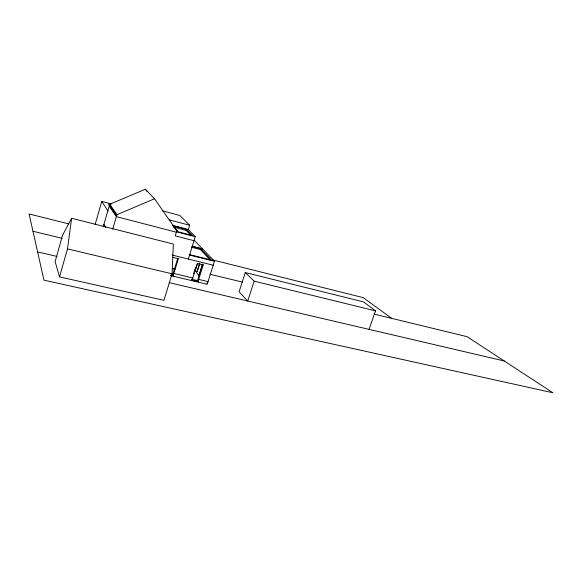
<?xml version="1.0" encoding="UTF-8"?>
<svg xmlns="http://www.w3.org/2000/svg" width="582" height="582" viewBox="0 0 582 582"><rect width="100%" height="100%" fill="white"/><g stroke="black" fill="none" stroke-linecap="round" stroke-linejoin="round"><path stroke-width="0.87" d="M172.068 273.816L173.363 244.062L71.622 218.279L62.58 235.193L55.123 261.602L59.531 276.894L163.928 300.327L172.068 273.816L67.49 248.878L71.622 218.279M59.531 276.894L67.49 248.878M95.099 224.608L101.785 201.423L111.424 203.984M177.277 231.571L177.481 230.894L176.804 230.712L154.492 198.768L145.384 189.23L109.765 204.231L109.081 204.049L108.849 204.849L115.934 215.384L116.662 215.573M103.181 226.944L109.532 205.031M115.934 215.384L116.182 214.547L109.081 204.049M112.668 229.228L116.902 214.736L109.765 204.231M190.881 235.281L186.145 230.356L186.444 229.381L172.985 225.845M172.738 274.704L177.837 258.11L178.347 258.735L173.24 275.373L172.738 274.704L171.028 274.297M173.545 275.883L173.574 275.453L173.545 275.883L171.043 275.286M188.328 229.57L189.659 225.256L179.867 215.493L162.349 210.793M188.342 259.055L195.261 236.685L188.197 229.439L172.585 225.343M210.066 259.79L200.397 249.54L200.688 248.601L211.586 260.089L189.034 254.45M193.588 273.787L195.399 267.975M191.776 280.138L198.367 281.783M191.856 280.233L191.878 279.811M197.473 263.646L195.166 271.052L197.349 271.583M199.437 263.646L196.592 272.754L199.168 275.817L202.471 264.155M197.909 269.779L199.793 263.733M197.502 280.597L202.623 264.228L203.198 264.868L198.062 281.281L197.502 280.597L191.667 279.207L192.213 279.891L197.342 263.42L203.198 264.868M202.696 264.403L198.848 275.744M207.287 283.005L206.857 283.252M192.235 246.259L202.631 248.907L214.46 261.282L207.214 284.292L170.57 275.599M245.277 272.558L239.078 291.8L247.736 301.025L254.181 281.157L245.277 272.558L363.394 301.862L375.543 310.868L369.039 329.376M154.492 198.768L116.902 214.736L116.182 214.547M37.604 251.904L57.029 256.444M169.158 282.656L504.274 360.986M171.144 274.959L173.647 275.548M171.806 275.388L173.472 275.788M173.829 273.453L192.802 277.985M198.658 279.382L208.05 281.623M173.116 268.535L174.884 268.964M172.25 268.651L174.869 269.284M32.97 231.243L62.092 238.314M209.927 274.217L242.563 282.139M373.986 314.054L467.048 336.658L552.9 392.77L43.941 280.16L29.1 213.972L68.778 223.903M254.181 281.157L375.543 310.868M172.345 257.259L178.347 258.735M172.192 255.054L213.216 265.225M212.51 259.899L363.292 297.657L391.628 318.339M189.572 255.069L214.46 261.282M191.631 247.306L200.397 249.54M191.922 246.368L202.594 249.038L194.126 240.17M194.017 240.708L175.233 235.863L176.804 230.712L175.611 229.417M176.601 231.396L192.373 235.506L186.444 229.381M176.47 231.803L195.261 236.685M176.346 232.203L116.349 216.628L109.249 206.028M173.531 227.053L186.145 230.356M169.297 219.865L189.659 225.256M173.305 226.333L177.481 230.894M145.384 189.23L146.948 191.456M110.551 206.537L111.569 208.043M101.785 201.423L107.852 210.822M103.938 224.339L105.742 227.431"/></g></svg>
